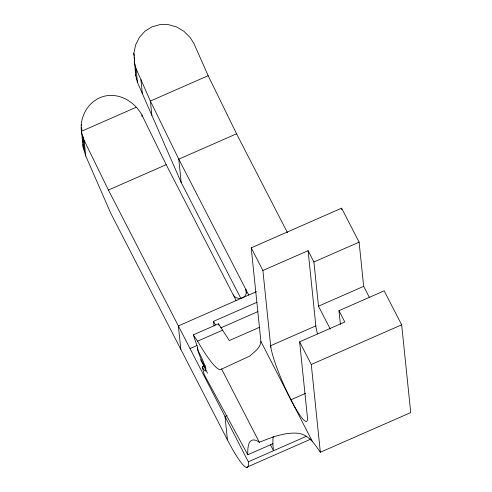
<?xml version="1.0" encoding="UTF-8"?>
<svg xmlns="http://www.w3.org/2000/svg" width="492" height="492" viewBox="0 0 492 492"><rect width="100%" height="100%" fill="white"/><g stroke="black" fill="none" stroke-linecap="round" stroke-linejoin="round"><path stroke-width="0.74" d="M369.24 297.162L363.668 286.344L359.105 242.156L341.614 208.184L251.227 247.851L260.901 341.448C260.539 348.065 254.118 351.964 249.77 356.067L220.053 369.812A95.743 13.505 66.3 0 1 197.581 341.159L193.301 334.874L218.479 323.828L229.29 340.538L259.432 327.315M306.448 436.287L248.331 461.791A55.541 7.835 66.3 0 1 227.421 439.848L110.823 213.38L85.737 155.946L83.166 147.379L81.666 132.852C78.579 116.087 89.999 97.883 107.391 95.645C121.696 93.843 135.195 102.736 141.899 114.968L166.191 164.679L236.154 300.557M240.865 298.404L181.191 182.501L137.471 82.41L135.694 75.657L133.867 53.265L135.626 44.846L139.433 37.312L145.035 31.162L152.046 26.826L159.986 24.6L168.325 24.631L176.48 26.919L183.903 31.31L190.09 37.497L193.823 43.284L208.159 75.688L236.56 133.799L287.537 232.808M81.598 131.229L136.21 107.262M208.159 75.688L150.38 101.044L151.862 115.356M81.666 132.852L84.12 140.325L108.412 190.035L166.191 164.679M236.56 133.799L178.78 159.156L181.191 182.501M270.821 347.254L262.888 270.495L308.084 250.668L313.908 261.99L318.478 306.178L330.317 329.166M313.908 261.99L359.105 242.156M256.4 291.676L178.368 325.913L180.785 349.265M213.995 325.778L213.534 321.344L256.99 302.272M220.773 327.893L257.919 311.596M197.581 341.159L222.759 330.107M190.029 348.557L197.021 345.489M318.478 306.178L363.668 286.344M193.301 334.874L197.329 346.626L198.11 350.962A12.497 1.765 66.3 0 1 205.687 369.117L205.804 370.445A12.497 1.765 66.3 0 1 202.962 368.213L202.317 367.087L205.115 365.857L202.317 367.087L204.254 374.719L247.777 454.762L272.955 443.71A201.738 28.462 66.3 0 1 273.245 436.392M340.396 324.394L338.982 310.68L384.172 290.846L401.663 324.818L410.734 412.579L320.347 452.246C314.843 444.325 308.884 434.725 298.392 433.317C284.739 431.945 271.732 437.363 259.315 442.29L258.103 441.429A201.738 28.462 66.3 0 0 247.777 454.762M308.084 250.668L315.852 325.876L270.661 345.71A43.739 6.168 66.3 0 0 290.926 399.768A43.739 6.168 66.3 0 0 307.389 417.05L299.616 341.835L344.812 322.002L338.982 310.68M320.347 452.246L311.276 364.48L401.663 324.818M227.107 415.58L225.01 416.503L227.421 439.848M290.926 399.768L305.526 393.36M246.412 467.4L310.833 439.128M202.317 367.087L204.414 366.245M251.227 247.851L262.888 270.495M299.616 341.835L311.276 364.48M248.737 295.034L178.78 159.156L150.38 101.044L136.044 68.64L134.279 61.992M260.901 341.448L312.389 441.447M270.372 444.663L273.503 450.746L272.746 443.397M221.523 368.883L259.315 442.29M200.533 359.584L207.532 373.176M108.412 190.035L248.331 461.791M218.479 323.828L218.915 325.286M341.614 208.184L341.774 209.709M246.215 293.14L245.822 289.37A6.943 6.291 -5.9 0 1 242.445 297.795A6.943 6.291 -5.9 0 1 233.239 294.899M140.927 79.673L142.366 93.628M141.899 114.968L142.053 116.456M136.044 68.64L137.471 82.41M133.867 53.265L134.101 55.522M134.255 57.029L134.568 60.036M84.12 140.325L85.737 155.946M82.89 136.591L84.452 151.659M81.266 124.316L81.426 125.811M81.58 127.305L81.887 130.3M135.374 69.021L135.546 72.705M135.62 74.181L135.694 75.657M82.81 140.005L82.914 142.213M83.019 144.427L83.166 147.379M317.481 333.847A43.739 6.168 66.3 0 1 315.852 325.876M205.982 368.41A12.497 1.765 66.3 0 1 200.336 357.358A12.497 1.765 66.3 0 1 197.507 347.746M215.398 324.757A17.355 2.448 66.3 0 1 213.534 321.344"/></g></svg>
